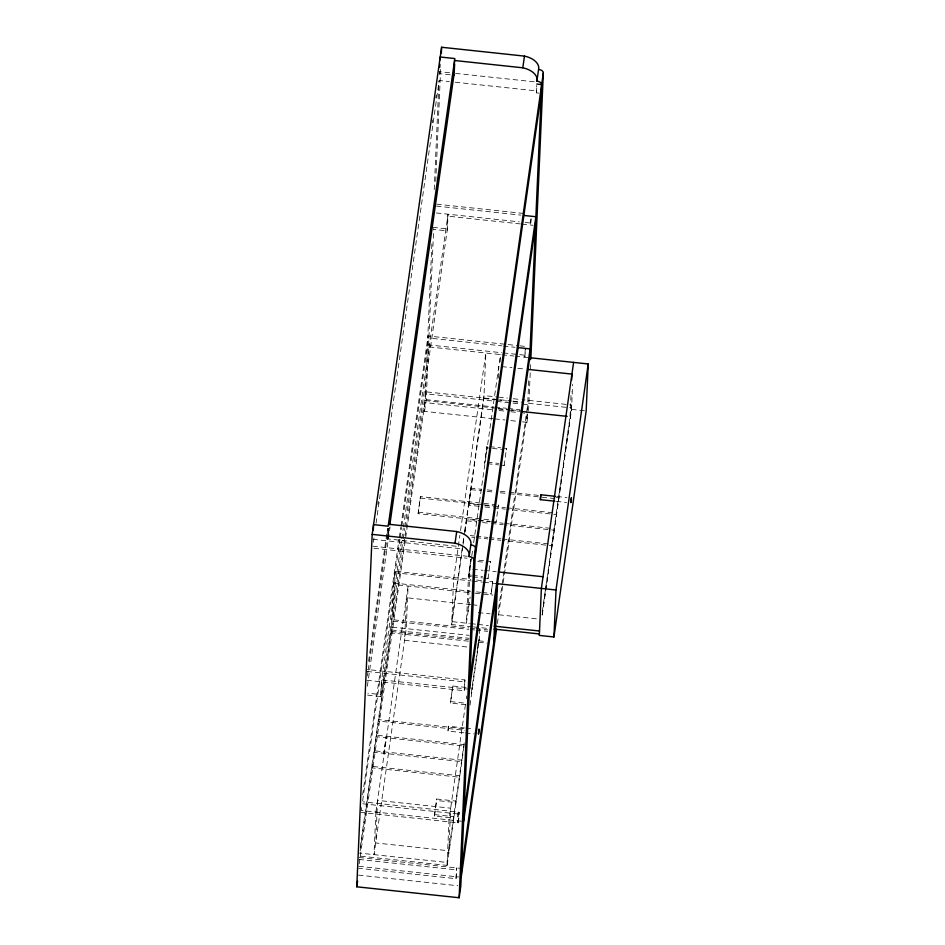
<?xml version="1.0" encoding="UTF-8"?>
<svg xmlns="http://www.w3.org/2000/svg" width="945" height="945" viewBox="0 0 945 945"><rect width="100%" height="100%" fill="white"/><g stroke="black" fill="none" stroke-linecap="round" stroke-linejoin="round"><path stroke-width="0.71" stroke-dasharray="4.72 3.54" d="M367.581 695.13L380.74 696.536L381.378 681.853L401.59 540.091M387.793 535L387.533 540.871L387.946 537.953M387.852 533.535L388.171 526.188M388.265 528.645L387.816 538.933L459.046 546.553M468.484 641.182L391.372 632.937L393.545 583.006L395.211 571.312L470.882 579.403M391.372 632.937L393.037 621.243L395.211 571.312M477.343 519.986L418.127 513.655L420.407 496.597L482.517 503.236M418.127 513.655L420.407 496.597M493.278 418.718L424.553 411.37L424.943 402.558L493.325 409.87M431.865 243.964L427.754 337.944L501.96 345.882M434.239 189.638L438.976 80.963M360.21 856.56L425.215 400.609L425.604 391.797L498.346 399.581M401.814 526.022L427.648 344.807L428.038 335.995L506.603 344.405M439.449 74.62L439.579 71.678L454.202 73.237M424.553 411.37L426.219 399.676L433.684 228.631M435.751 181.44L440.701 67.898M404.909 527.015L447.398 228.903L448.048 214.208L403.456 526.944M434.464 814.602L453.954 816.693L453.895 818.157L434.393 816.078L436.684 799.021L456.175 801.1L456.116 802.577L436.614 800.486L436.684 799.021M472.122 626.748L451.651 624.562L453.647 579.037L459.884 535.295M465.826 704.698L450.505 703.068L450.576 701.592L452.797 686.011L466.724 687.499M452.797 686.011L450.505 703.068M464.975 532.153L466.653 519.348L476.894 520.435M479.044 506.319L468.814 505.221L468.874 503.756L479.115 504.854M468.814 505.221L471.094 488.163L481.336 489.262M458.231 812.015L457.569 822.776L458.231 812.015L363.116 801.844M468.566 576.415L470.846 559.357L468.566 576.415L471.342 576.71M456.033 878.673L456.695 867.912L456.033 878.673L358.545 868.242M458.467 822.871L459.128 812.109L458.467 822.871L360.99 812.44M366.755 680.282L464.243 690.712L464.905 679.951L367.416 669.521M464.905 679.951L464.243 690.712M468.07 611.498L469.937 568.914M464.834 532.094L483.875 398.542L485.86 353.017L460.085 533.831M472.228 689.566L472.287 688.09L468.118 687.641M477.697 648.14L477.886 643.734M486.899 447.812L486.958 446.347L484.679 463.404L486.899 447.812L491.069 448.261M479.174 640.852L479.422 634.981M479.493 633.504L479.753 627.634M483.875 578.057L488.057 578.494L488.128 577.029M490.278 562.913L490.349 561.436L477.816 560.101M498.31 378.024L498.629 370.676M498.688 369.212L498.818 366.27M500.165 361.923L500.484 354.576L427.376 346.756L425.321 393.746L495.156 401.223M492.699 581.742L490.975 594.901L492.699 581.742L486.876 581.116M491.778 521.534L496.113 521.994L496.184 520.53L491.849 520.057M498.334 506.402L498.405 504.937L496.113 521.994M499.988 465.034L504.169 465.483L504.228 464.019L500.059 463.57M506.39 449.903L506.461 448.426L502.279 447.989M525.243 348.374L524.865 357.186L525.396 349.366M530.889 219.157L530.629 225.028L531.102 218.673M538.839 93.13L536.394 92.87L536.725 85.522M536.394 92.87L536.866 86.515M522.526 421.848L526.908 422.32L528.775 379.547M528.574 410.626L530.7 361.959M570.071 416.674L571.17 391.714M542.241 615.006L571.548 409.398L572.635 384.426M377.906 504.24L378.331 501.322M432.29 122.826L432.704 119.897M435.822 97.985L436.247 95.055M439.579 71.678L439.295 73.627L453.919 75.187M373.358 542.276L373.984 537.894M376.063 523.282L439.189 80.49L449.371 81.577M368.597 661.24L387.556 528.255M367.381 675.899L368.007 671.517M368.219 670.052L388.419 528.302M388.159 536.488L389.411 527.723M367.369 686.2L390.072 526.908M362.62 794.863L399.073 539.134M399.286 537.67L400.739 527.44M400.952 525.975L428.038 335.995M361.675 807.585L361.262 810.503L463.617 821.441M362.656 800.758L393.486 584.471L473.516 593.035M399.948 539.17L395.152 572.788L471.189 580.915M400.148 537.705L401.613 527.475M401.79 538.638L403.255 528.409M380.74 696.536L403.031 540.162M403.231 538.709L404.696 528.479M360.234 847.252L391.62 627.055L469.122 635.347M360.187 850.665L391.502 629.996L469.003 638.288M425.604 391.797L393.096 619.778L468.755 627.87M359.171 863.86L360.01 858.013M462.176 548.714L451.781 621.621L469.334 623.499M463.015 542.879L464.467 532.673M464.668 531.22L484.005 395.601L497.164 397.006M451.651 624.562L462.885 545.82M463.085 544.355L464.125 537.067M434.393 816.078L436.614 800.486M471.59 557.266L468.271 580.608L466.405 623.192L470.149 596.945M471.803 555.814L472.843 548.525M473.669 542.69L500.484 354.576M465.424 704.686L449.005 819.882L446.95 866.872L464.267 744.376M466.251 698.851L466.665 695.933M464.184 742.9L447.139 862.466L359.407 853.087M471.26 693.311L479.363 636.446M470.008 705.147L479.233 639.387M488.057 578.494L490.349 561.436M504.169 465.483L506.461 448.426M498.582 608.864L527.676 404.696L522.809 404.176M497.365 623.499L527.298 413.508L523.636 413.119M526.908 422.32L527.96 415.009M542.217 612.053L571.737 404.992L522.03 399.664M542.099 614.994L571.619 407.921L526.282 403.078M463.948 732.812L447.965 731.052L448.497 726.232L464.456 727.945M448.497 726.232L448.024 731.005M455.584 73.391L535.602 81.955M455.195 82.203L536.677 90.921M436.72 204.155L524.014 213.487M436.436 206.093L520.825 215.129M436.33 212.956L519.278 221.839M525.089 222.453L530.913 223.079M520.459 223.941L447.765 216.157L447.127 230.852L433.968 229.434M521.912 224.095L533.063 225.288M432.775 227.332L447.398 228.903M508.056 344.559L518.25 345.646M519.703 345.811L525.526 346.425M503.413 346.047L515.06 347.287M427.648 344.807L501.854 352.745M503.307 352.898L525.136 355.237M501.949 354.741L513.643 355.993M515.108 356.147L529.732 357.706M501.748 366.589L511.977 367.676M517.836 368.302L525.136 369.082M498.629 397.16L507.406 398.105M513.253 398.731L520.565 399.511M499.81 399.735L511.446 400.987M512.899 401.141L523.081 402.227M483.875 398.542L495.57 399.794M497.035 399.948L507.276 401.046M513.123 401.672L520.435 402.452M496.621 401.377L521.356 404.023M571.548 409.398L584.707 410.803M426.219 399.676L493.479 406.882M494.944 407.035L506.65 408.287M508.103 408.441L519.809 409.693M425.215 400.609L496.515 408.24M497.968 408.394L509.603 409.634M511.056 409.799L522.703 411.04M498.428 409.008L507.193 409.953M508.658 410.106L520.352 411.358M499.137 410.496L504.961 411.122M510.784 411.748L518.061 412.516M494.743 418.883L504.973 419.97M510.832 420.596L516.679 421.222M489.746 446.642L500.885 447.835M492.463 448.414L503.602 449.596M487.526 462.235L498.665 463.416M487.455 463.7L498.594 464.893M556.841 496.479L566.988 497.566M487.183 489.888L494.495 490.668M500.342 491.294L507.654 492.073M509.119 492.239L538.366 495.369M555.908 497.235L558.838 497.554L558.767 499.019L539.76 496.987M471.035 489.64L481.277 490.727M487.124 491.353L494.436 492.144M500.283 492.77L507.595 493.55M509.06 493.703L538.296 496.834M556.321 501.358L566.48 502.445M483.958 503.39L495.511 504.63M420.348 498.062L482.446 504.701M483.899 504.854L495.452 506.095M484.962 505.481L492.274 506.26M493.739 506.414L505.433 507.666M506.898 507.819L556.617 513.147L556.546 514.612L506.827 509.296M484.903 506.945L492.215 507.725M493.668 507.878L505.374 509.131M418.186 512.178L490.396 519.904M478.784 520.14L490.337 521.38M478.359 520.601L490.053 521.841M491.518 522.006L503.212 523.258M504.677 523.412L554.396 528.727L554.325 530.192L504.606 524.877M466.594 520.813L476.823 521.912M482.671 522.538L489.982 523.317M491.447 523.471L503.153 524.723M470.279 535.555L474.673 536.028M476.126 536.181L487.833 537.433M489.297 537.587L500.992 538.839M502.457 539.004L552.175 544.32L552.104 545.785L502.386 540.469M471.685 537.185L474.603 537.492M476.067 537.646L487.762 538.898M489.226 539.063L500.921 540.316M372.909 539.311L463.133 548.962M372.803 546.175L467.373 556.286M373.984 548.277L467.102 558.235M477.745 561.566L487.502 562.618M472.854 569.221L483.096 570.319M484.561 570.473L496.255 571.725M468.625 574.95L471.413 575.245M472.807 575.387L482.552 576.438M472.736 576.863L482.493 577.903M476.693 580.029L485.423 580.962M472.654 581.069L482.458 582.12M483.911 582.274L497.507 583.726M393.545 583.006L470.669 591.251M476.481 591.877L480.851 592.35M482.304 592.503L491.034 593.436M474.969 593.188L482.245 593.968M483.698 594.121L492.924 595.114M470.787 604.611L406.444 597.724L404.578 640.308L467.456 647.041M472.24 604.765L478.087 605.391M478.312 612.596L490.006 613.848M498.783 614.782L538.26 619.01M470.799 623.653L476.646 624.279M478.099 624.444L488.341 625.531M473.587 626.913L488.211 628.472M470.22 628.023L474.579 628.484M476.032 628.649L487.679 629.89M393.037 621.243L468.696 629.335M470.149 629.488L474.52 629.961M475.973 630.114L487.608 631.355M391.431 631.461L468.543 639.718M478.737 640.804L486.486 641.631M478.666 642.269L487.396 643.202M367.144 671.47L464.621 681.9M469.441 689.259L381.662 679.904L381.012 694.587L367.853 693.181M450.576 701.592L465.885 703.234M465.909 728.099L473.161 728.867M463.534 728.701L378.721 719.629L378.661 721.094L464.928 730.32M465.401 732.977L474.095 733.899M362.821 803.793L458.857 814.058M360.742 856.17L447.009 865.407M359.206 857.493L461.573 868.443M358.935 859.442L456.423 869.861M358.828 866.293L458.75 876.984M358.438 875.105L457.876 885.748M372.058 766.395L371.987 767.86L459.731 777.239L459.79 775.774L372.058 766.395M374.279 750.803L374.208 752.267L461.951 761.658L462.01 760.182L374.279 750.803M376.5 735.21L376.429 736.687L464.172 746.066L464.231 744.601L376.5 735.21M375.886 812.062L374.031 854.646L406.244 628.626L408.11 586.042L375.886 812.062M377.551 800.368L375.697 842.952L448.804 850.772L450.67 808.188L377.551 800.368M384.024 751.842L383.965 753.319L386.245 736.261L384.024 751.842"/><path stroke-width="1.42" d="M388.454 524.239L456.695 531.539A17.79 10.619 8.1 0 1 470.799 544.852A4.902 2.929 8.1 0 1 475.548 548.313L460.806 886.056L459.14 897.75L356.773 886.8L372.165 534.374L441.61 47.25L524.475 56.109A17.79 10.619 8.1 0 1 538.579 69.422A4.902 2.929 8.1 0 1 543.328 72.883L530.83 359.005M373.299 530.499L373.547 524.629L388.171 526.188L454.84 58.555L440.216 56.995L440.086 59.925M439.768 67.272L439.897 64.331M441.35 53.144L441.61 47.25M453.919 75.187L454.569 60.504L522.798 67.804A17.79 10.619 8.1 0 1 536.914 81.116A4.902 2.929 8.1 0 1 541.662 84.577L529.613 360.376M454.261 71.773L454.58 64.425M459.14 897.75L473.882 560.007L543.328 72.883M493.798 642.411L495.841 595.421M495.463 630.728L497.507 583.726M573.603 362.396L541.379 588.428L539.323 635.418L553.947 636.977L556.003 589.987L588.227 363.967L529.732 357.706L463.617 821.441M571.678 379.961L571.938 374.09L528.066 369.401M588.227 363.967L586.172 410.957L553.947 636.977M389.824 524.806L453.99 74.702M356.773 886.8L357.612 880.953M473.882 560.007A4.902 2.929 8.1 0 0 469.133 556.546A17.79 10.619 8.1 0 0 455.029 543.233L456.695 531.539M522.798 67.804L524.475 56.109M469.133 556.546L470.799 544.852M536.914 81.116L538.579 69.422M475.158 557.125L541.272 93.39M469.783 680.471L535.886 216.736L523.743 215.436M469.393 689.283L535.508 225.548M464.007 812.641L530.121 348.894L517.966 347.595M461.573 868.443L495.664 629.275M461.184 877.243L496.527 629.335M555.388 496.326L540.883 494.778L540.505 497.294L540.363 499.657L554.869 501.204M540.363 499.657L540.906 494.837M536.784 84.058L541.662 84.577M521.817 411.512L567.154 416.367M372.165 534.374L455.029 543.233M499.173 572.044L543.044 576.733M496.054 583.573L556.003 589.987M494.188 626.157L539.524 631.012M494.058 629.098L539.394 633.953M478.442 733.71C478.595 736.249 479.682 722.11 478.442 733.71M570.815 502.256C570.981 504.866 572.044 490.632 570.815 502.256"/></g></svg>
